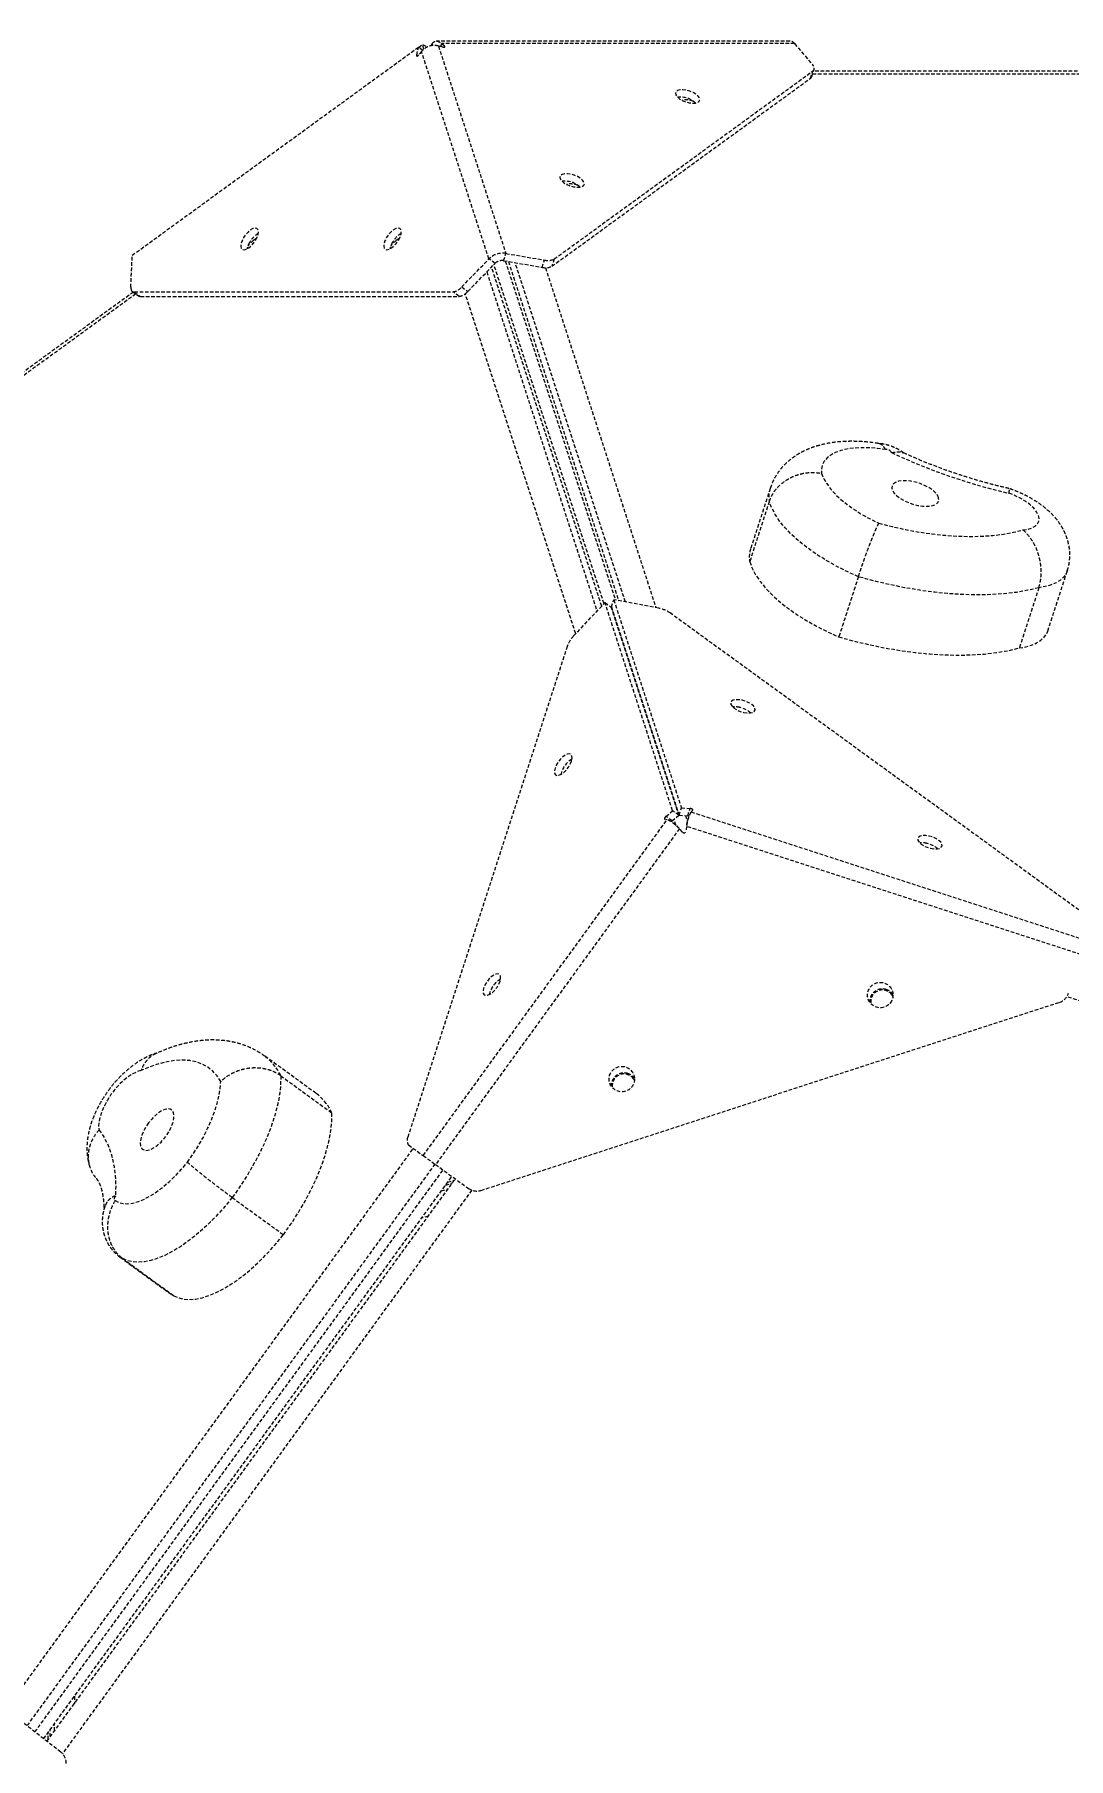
# Model space of a CAD drawing. Header units: millimetres. Extents: x -6061 to 5100, y -3651 to 3328.
# Drawn here: x -1726 to -1361, y 370 to 979 of the extents above; entities that cross this region are included whole.
import ezdxf

# ---------------------------------------------------------------- set-up
doc = ezdxf.new("R2010")
doc.units = ezdxf.units.MM
doc.linetypes.add('HIDDEN', pattern=[1.905, 1.27, -0.635])
for name, color, linetype in [('DIKOM_ОБЪЕКТ', 7, 'Continuous'), ('DIKOM_РАЗМЕР_ЗОНА', 7, 'Continuous'), ('DIKOM_РАЗМЕР_ОБЪЕКТА', 7, 'Continuous')]:
    doc.layers.add(name, color=color, linetype=linetype)
doc.styles.add('style1', font='arialbd.ttf', dxfattribs={"width": 0.8})
doc.dimstyles.new('1-50', dxfattribs={"dimtxt": 300, "dimasz": 200, "dimexe": 100, "dimexo": 0, "dimgap": 100, "dimtad": 1, "dimtxsty": 'style1', "dimcen": 200, "dimclrd": 7, "dimclre": 7, "dimclrt": 7, "dimadec": 1, "dimazin": 2, "dimtfac": 1, "dimtmove": 0, "dimatfit": 2, "dimfxl": 0, "dimlwd": 25, "dimlwe": 18, "dimarcsym": 0})

# ---------------------------------------------------------------- blocks, each defined once
blk = doc.blocks.new('*D0')
at = {"layer": 'Defpoints', "color": 0, "transparency": 16777216}
for p in [(3244.44, 1090.08), (-2954.24, -571.35), (3244.44, -1487.03)]:
    blk.add_point(p, dxfattribs=at)
at = {"layer": 'DIKOM_РАЗМЕР_ОБЪЕКТА', "color": 7, "lineweight": 18, "transparency": 16777216}
for p, q in [((3244.44, 1090.08), (3244.44, -1587.03)), ((-2954.24, -571.35), (-2954.24, -1587.03))]:
    blk.add_line(p, q, dxfattribs=at)
at = {"layer": 'DIKOM_РАЗМЕР_ОБЪЕКТА', "color": 7, "lineweight": 25, "transparency": 16777216}
blk.add_line((-2754.24, -1487.03), (3044.44, -1487.03), dxfattribs=at)
at = {"layer": 'DIKOM_РАЗМЕР_ОБЪЕКТА', "color": 7, "transparency": 16777216}
for points in [[(-2754.24, -1453.69), (-2754.24, -1520.36), (-2954.24, -1487.03)], [(3044.44, -1453.69), (3044.44, -1520.36), (3244.44, -1487.03)]]:
    blk.add_solid(points, dxfattribs=at)
at = {"layer": 'DIKOM_РАЗМЕР_ОБЪЕКТА', "color": 7, "transparency": 16777216, "insert": (279.31, -1118.98), "char_height": 300, "attachment_point": 5, "style": 'style1'}
blk.add_mtext('{\\fArial|b0|i0|c204|p34;\\H1.75x;6200}', dxfattribs=at)
blk = doc.blocks.new('*D1')
at = {"layer": 'Defpoints', "color": 0, "transparency": 16777216}
for p in [(2324.34, 3327.92), (-5419.16, -2822.08), (-1808.64, -2822.08)]:
    blk.add_point(p, dxfattribs=at)
at = {"layer": 'DIKOM_РАЗМЕР_ЗОНА', "color": 7, "lineweight": 18, "transparency": 16777216}
for p, q in [((2324.34, 3327.92), (-5519.16, 3327.92)), ((-1808.64, -2822.08), (-5519.16, -2822.08))]:
    blk.add_line(p, q, dxfattribs=at)
at = {"layer": 'DIKOM_РАЗМЕР_ЗОНА', "color": 7, "lineweight": 25, "transparency": 16777216}
blk.add_line((-5419.16, 3127.92), (-5419.16, -2622.08), dxfattribs=at)
at = {"layer": 'DIKOM_РАЗМЕР_ЗОНА', "color": 7, "transparency": 16777216}
for points in [[(-5452.49, 3127.92), (-5385.83, 3127.92), (-5419.16, 3327.92)], [(-5452.49, -2622.08), (-5385.83, -2622.08), (-5419.16, -2822.08)]]:
    blk.add_solid(points, dxfattribs=at)
at = {"layer": 'DIKOM_РАЗМЕР_ЗОНА', "color": 7, "transparency": 16777216, "insert": (-5787.21, -178.18), "char_height": 300, "attachment_point": 5, "rotation": 90, "style": 'style1'}
blk.add_mtext('{\\fArial|b0|i0|c204|p34;\\H1.75x;6150}', dxfattribs=at)
blk = doc.blocks.new('*D2')
at = {"layer": 'Defpoints', "color": 0, "transparency": 16777216}
for p in [(5097.78, 1174.32), (-4808.91, -571.39), (5097.78, -3550.63)]:
    blk.add_point(p, dxfattribs=at)
at = {"layer": 'DIKOM_РАЗМЕР_ЗОНА', "color": 7, "lineweight": 18, "transparency": 16777216}
for p, q in [((5097.78, 1174.32), (5097.78, -3650.63)), ((-4808.91, -571.39), (-4808.91, -3650.63))]:
    blk.add_line(p, q, dxfattribs=at)
at = {"layer": 'DIKOM_РАЗМЕР_ЗОНА', "color": 7, "lineweight": 25, "transparency": 16777216}
blk.add_line((-4608.91, -3550.63), (4897.78, -3550.63), dxfattribs=at)
at = {"layer": 'DIKOM_РАЗМЕР_ЗОНА', "color": 7, "transparency": 16777216}
for points in [[(-4608.91, -3517.3), (-4608.91, -3583.96), (-4808.91, -3550.63)], [(4897.78, -3517.3), (4897.78, -3583.96), (5097.78, -3550.63)]]:
    blk.add_solid(points, dxfattribs=at)
at = {"layer": 'DIKOM_РАЗМЕР_ЗОНА', "color": 7, "transparency": 16777216, "insert": (864.15, -3182.58), "char_height": 300, "attachment_point": 5, "style": 'style1'}
blk.add_mtext('{\\fArial|b0|i0|c204|p34;\\H1.75x;9900}', dxfattribs=at)
blk = doc.blocks.new('*D3')
at = {"layer": 'Defpoints', "color": 0, "transparency": 16777216}
for p in [(-3174.2, 1527.92), (2804.07, 1527.92), (-2373.39, -1022.08)]:
    blk.add_point(p, dxfattribs=at)
at = {"layer": 'DIKOM_РАЗМЕР_ОБЪЕКТА', "color": 7, "lineweight": 18, "transparency": 16777216}
for p, q in [((2804.07, 1527.92), (-3274.2, 1527.92)), ((-2373.39, -1022.08), (-3274.2, -1022.08))]:
    blk.add_line(p, q, dxfattribs=at)
at = {"layer": 'DIKOM_РАЗМЕР_ОБЪЕКТА', "color": 7, "lineweight": 25, "transparency": 16777216}
blk.add_line((-3174.2, -822.08), (-3174.2, 1327.92), dxfattribs=at)
at = {"layer": 'DIKOM_РАЗМЕР_ОБЪЕКТА', "color": 7, "transparency": 16777216}
for points in [[(-3207.54, 1327.92), (-3140.87, 1327.92), (-3174.2, 1527.92)], [(-3207.54, -822.08), (-3140.87, -822.08), (-3174.2, -1022.08)]]:
    blk.add_solid(points, dxfattribs=at)
at = {"layer": 'DIKOM_РАЗМЕР_ОБЪЕКТА', "color": 7, "transparency": 16777216, "insert": (-3542.25, 166.98), "char_height": 300, "attachment_point": 5, "rotation": 90, "style": 'style1'}
blk.add_mtext('{\\fArial|b0|i0|c204|p34;\\H1.75x;2550}', dxfattribs=at)

msp = doc.modelspace()

# ---------------------------------------------------------------- linework, layer by layer
at = {"layer": 'DIKOM_ОБЪЕКТ', "color": 7, "linetype": 'HIDDEN', "lineweight": 15}
for p, q in [((-1590.324, 974.371), (-1691.469, 900.871)), ((-1590.969, 971.707), (-1590.324, 974.371)), ((-1590.324, 974.371), (-1588.94, 975.377)), ((-1588.871, 973.316), (-1590.324, 974.371)), ((-1588.405, 973.731), (-1588.94, 975.377)), ((-1588.94, 975.377), (-1587.141, 974.489)), ((-1585.905, 974.891), (-1585.468, 975.722)), ((-1585.248, 975.047), (-1585.468, 975.722)), ((-1459.144, 976.621), (-1584.089, 976.619)), ((-1583.276, 974.905), (-1559.458, 901.626)), ((-1581.725, 974.489), (-1583.276, 974.905)), ((-1582.485, 974.693), (-1582.151, 975.723)), ((-1457.485, 975.725), (-1582.151, 975.723)), ((-1582.151, 975.723), (-1581.173, 974.891)), ((-1581.324, 974.427), (-1581.173, 974.891)), ((-1457.485, 975.725), (-1451.072, 968.186)), ((-1590.574, 971.421), (-1590.969, 971.707)), ((-1589.276, 972.955), (-1590.286, 971.707)), ((-1565.458, 899.676), (-1589.276, 972.955)), ((-1543.207, 897.118), (-1451.845, 963.507)), ((-1542.378, 899.67), (-1451.016, 966.059)), ((-1451.845, 963.507), (-1451.016, 966.059)), ((-1451.399, 964.088), (-1450.57, 966.64)), ((-1242.208, 964.943), (-1451.121, 964.943)), ((-1243.208, 965.988), (-1450.782, 965.988)), ((-1560.287, 899.074), (-1559.458, 901.626)), ((-1559.458, 901.626), (-1545.875, 899.297)), ((-1691.954, 889.682), (-1691.469, 900.871)), ((-1575.077, 889.807), (-1565.458, 899.676)), ((-1572.906, 888.23), (-1563.287, 898.099)), ((-1566.188, 895.123), (-1527.268, 775.34)), ((-1563.287, 898.099), (-1565.458, 899.676)), ((-1525.624, 777.084), (-1564.53, 896.824)), ((-1524.806, 777.951), (-1563.706, 897.67)), ((-1560.287, 899.074), (-1546.704, 896.745)), ((-1559.694, 898.973), (-1520.79, 779.24)), ((-1558.53, 898.773), (-1519.619, 779.019)), ((-1517.264, 778.575), (-1556.188, 898.371)), ((-1546.704, 896.745), (-1545.875, 899.297)), ((-1545.488, 896.619), (-1506.472, 776.54)), ((-1542.378, 899.67), (-1543.207, 897.118)), ((-1575.077, 889.807), (-1572.906, 888.23)), ((-1691.062, 887.975), (-1777.615, 825.091)), ((-1690.172, 887.329), (-1776.191, 824.833)), ((-1691.444, 888.253), (-1689.273, 886.676)), ((-1690.741, 888.045), (-1578.125, 888.053)), ((-1690.741, 888.045), (-1688.57, 886.468)), ((-1688.57, 886.468), (-1575.954, 886.476)), ((-1575.954, 886.476), (-1578.125, 888.053)), ((-1534.803, 767.35), (-1573.814, 887.415)), ((-1466.122, 818.664), (-1473.032, 797.397)), ((-1466.406, 814.047), (-1473.315, 792.781)), ((-1434.954, 787.476), (-1441.864, 766.21)), ((-1368.045, 768.311), (-1361.135, 789.578)), ((-1522.175, 776.792), (-1521.346, 779.344)), ((-1521.346, 779.344), (-1497.467, 705.864)), ((-1505.458, 776.349), (-1521.346, 779.344)), ((-1371.215, 783.581), (-1378.125, 762.314)), ((-1535.533, 766.576), (-1524.441, 778.338)), ((-1500.562, 704.858), (-1524.441, 778.338)), ((-1524.441, 778.338), (-1522.27, 776.761)), ((-1498.392, 703.281), (-1522.27, 776.761)), ((-1522.175, 776.792), (-1498.296, 703.312)), ((-1354.041, 667.602), (-1501.455, 774.691)), ((-1537.796, 762.881), (-1594.096, 589.592)), ((-1536.226, 722.679), (-1536.664, 722.722)), ((-1588.656, 583.092), (-1502.521, 701.663)), ((-1502.521, 701.663), (-1503.28, 701.822)), ((-1502.938, 702.873), (-1500.562, 704.858)), ((-1500.767, 701.296), (-1502.938, 702.873)), ((-1500.767, 701.296), (-1498.392, 703.281)), ((-1499.291, 699.695), (-1500.583, 700.633)), ((-1498.392, 703.281), (-1500.562, 704.858)), ((-1499.407, 699.778), (-1500.085, 701.866)), ((-1498.296, 703.312), (-1497.467, 705.864)), ((-1498.296, 703.312), (-1495.207, 703.103)), ((-1497.467, 705.864), (-1494.378, 705.655)), ((-1496.071, 703.161), (-1495.404, 701.11)), ((-1494.992, 702.381), (-1495.471, 700.906)), ((-1495.207, 703.103), (-1494.378, 705.655)), ((-1493.484, 705.005), (-1494.005, 704.431)), ((-1494.005, 704.431), (-1354.621, 659.146)), ((-1498.179, 698.509), (-1584.315, 579.938)), ((-1497.085, 697.322), (-1498.179, 698.509)), ((-1495.663, 699.326), (-1495.85, 697.723)), ((-1356.28, 654.042), (-1495.663, 699.326)), ((-1561.458, 645.013), (-1561.898, 645.056)), ((-1423.127, 639.867), (-1422.753, 639.242)), ((-1127.729, 563.322), (-1361.284, 639.208)), ((-1568.228, 570.8), (-1363.921, 637.193)), ((-1626.573, 605.08), (-1644.663, 618.224)), ((-1639.009, 611.275), (-1620.919, 598.132)), ((-1514.427, 610.199), (-1514.053, 609.573)), ((-1736.457, 387.003), (-1592.148, 585.629)), ((-1593.844, 586.861), (-1588.656, 583.092)), ((-1584.549, 580.109), (-1728.658, 381.76)), ((-1584.315, 579.938), (-1572.712, 571.51)), ((-1725.836, 379.557), (-1581.655, 578.006)), ((-1722.784, 377.175), (-1578.524, 575.732)), ((-1721.603, 376.254), (-1577.313, 574.852)), ((-1580.769, 572.643), (-1578.346, 573.43)), ((-1580.03, 573.66), (-1577.607, 574.447)), ((-1571.547, 570.88), (-1716.117, 371.895)), ((-1656.143, 568.283), (-1638.053, 555.139)), ((-1582.266, 570.582), (-1579.843, 571.369)), ((-1586.843, 561.735), (-1589.266, 560.947)), ((-1695.732, 547.199), (-1677.642, 534.056)), ((-1694.809, 546.727), (-1676.719, 533.584)), ((-1711.901, 392.154), (-1711.901, 389.607)), ((-1716.693, 372.422), (-1729.846, 382.686)), ((-1721.137, 376.895), (-1721.137, 379.442)), ((-1720.398, 377.912), (-1720.398, 380.459)), ((-1718.901, 379.973), (-1718.901, 382.52))]:
    msp.add_line(p, q, dxfattribs=at)
at = {"layer": 'DIKOM_ОБЪЕКТ', "color": 7, "linetype": 'HIDDEN', "lineweight": 15, "flags": 128}
for points in [[(-1451.016, 966.059), (-1450.796, 966.255), (-1450.638, 966.478), (-1450.546, 966.725), (-1450.52, 966.992), (-1450.561, 967.276), (-1450.667, 967.572), (-1450.838, 967.877), (-1451.072, 968.186)], [(-1497.97, 959.375), (-1498.805, 959.149), (-1499.352, 958.755), (-1499.566, 958.222), (-1499.429, 957.595), (-1498.954, 956.924), (-1498.178, 956.264), (-1497.164, 955.668), (-1495.994, 955.184), (-1494.764, 954.852), (-1493.572, 954.698), (-1492.516, 954.736), (-1491.681, 954.961), (-1491.135, 955.356), (-1490.921, 955.888), (-1491.057, 956.515), (-1491.533, 957.186), (-1492.309, 957.847), (-1493.323, 958.443), (-1494.492, 958.926), (-1495.722, 959.258), (-1496.914, 959.412), (-1497.97, 959.375)], [(-1538.798, 929.707), (-1539.633, 929.482), (-1540.18, 929.087), (-1540.394, 928.555), (-1540.257, 927.928), (-1539.782, 927.257), (-1539.005, 926.597), (-1537.991, 926), (-1536.822, 925.517), (-1535.592, 925.185), (-1534.4, 925.031), (-1533.344, 925.068), (-1532.509, 925.294), (-1531.962, 925.688), (-1531.748, 926.221), (-1531.885, 926.848), (-1532.36, 927.519), (-1533.137, 928.179), (-1534.15, 928.775), (-1535.32, 929.259), (-1536.55, 929.591), (-1537.742, 929.745), (-1538.798, 929.707)], [(-1647.88, 906.32), (-1647.325, 907.409), (-1646.987, 908.446), (-1646.893, 909.346), (-1647.05, 910.038), (-1647.446, 910.463), (-1648.049, 910.59), (-1648.809, 910.406), (-1649.666, 909.926), (-1650.549, 909.191), (-1651.388, 908.259), (-1652.114, 907.206), (-1652.668, 906.116), (-1653.007, 905.08), (-1653.101, 904.179), (-1652.943, 903.488), (-1652.547, 903.062), (-1651.945, 902.936), (-1651.185, 903.12), (-1650.328, 903.599), (-1649.444, 904.334), (-1648.606, 905.266), (-1647.88, 906.32)], [(-1597.408, 906.323), (-1596.853, 907.413), (-1596.515, 908.449), (-1596.421, 909.35), (-1596.578, 910.041), (-1596.974, 910.467), (-1597.577, 910.593), (-1598.337, 910.409), (-1599.194, 909.93), (-1600.077, 909.195), (-1600.916, 908.263), (-1601.642, 907.209), (-1602.196, 906.12), (-1602.534, 905.083), (-1602.629, 904.183), (-1602.471, 903.491), (-1602.075, 903.066), (-1601.473, 902.94), (-1600.712, 903.124), (-1599.856, 903.603), (-1598.972, 904.338), (-1598.134, 905.27), (-1597.408, 906.323)], [(-1647.603, 906.817), (-1647.808, 906.734), (-1648.671, 906.225)], [(-1597.133, 906.817), (-1597.338, 906.734), (-1598.201, 906.225)], [(-1691.954, 889.682), (-1691.948, 889.319), (-1691.898, 888.994), (-1691.804, 888.712), (-1691.668, 888.476), (-1691.491, 888.289), (-1691.276, 888.154), (-1691.025, 888.072), (-1690.741, 888.045)], [(-1425.282, 832.37), (-1428.304, 832.782), (-1431.225, 833.007), (-1434.008, 833.043), (-1436.618, 832.887), (-1439.022, 832.543), (-1441.191, 832.016), (-1443.096, 831.31), (-1444.715, 830.436), (-1446.027, 829.404), (-1447.014, 828.227), (-1447.666, 826.92), (-1447.973, 825.499), (-1447.933, 823.982)], [(-1447.933, 823.982), (-1447.204, 822.182), (-1446.145, 820.342), (-1444.768, 818.479), (-1443.086, 816.613), (-1441.117, 814.762), (-1438.878, 812.944), (-1436.394, 811.178), (-1433.689, 809.482), (-1430.79, 807.872), (-1427.725, 806.364)], [(-1406.615, 815.392), (-1407.034, 816.285), (-1407.772, 817.202), (-1408.798, 818.106), (-1410.07, 818.96), (-1411.536, 819.728), (-1413.136, 820.379), (-1414.805, 820.886), (-1416.474, 821.229), (-1418.075, 821.394), (-1419.542, 821.374), (-1420.816, 821.17), (-1421.843, 820.789), (-1422.583, 820.249), (-1423.005, 819.57), (-1423.091, 818.78), (-1422.838, 817.913), (-1422.257, 817.003), (-1421.37, 816.088), (-1420.215, 815.205), (-1418.839, 814.39), (-1417.298, 813.677), (-1415.655, 813.095), (-1413.978, 812.667), (-1412.334, 812.412), (-1410.792, 812.339), (-1409.415, 812.452), (-1408.258, 812.746), (-1407.37, 813.209), (-1406.786, 813.821), (-1406.531, 814.559), (-1406.615, 815.392)], [(-1376.864, 803.996), (-1375.15, 804.248), (-1373.694, 804.694), (-1372.537, 805.321), (-1371.709, 806.111), (-1371.233, 807.044), (-1371.123, 808.093), (-1371.381, 809.23), (-1372, 810.423), (-1372.963, 811.641), (-1374.245, 812.849), (-1375.81, 814.015), (-1377.614, 815.107), (-1379.609, 816.094), (-1381.74, 816.951)], [(-1434.954, 787.476), (-1438.96, 789.299), (-1442.801, 791.251), (-1446.448, 793.314), (-1449.872, 795.474), (-1453.044, 797.712), (-1455.941, 800.011), (-1458.538, 802.353), (-1460.816, 804.719), (-1462.755, 807.091), (-1464.341, 809.448), (-1465.561, 811.773), (-1466.406, 814.047)], [(-1427.725, 806.364), (-1422.961, 805.158), (-1418.211, 804.125), (-1413.501, 803.269), (-1408.854, 802.595), (-1404.298, 802.108), (-1399.855, 801.809), (-1395.549, 801.7), (-1391.405, 801.783), (-1387.444, 802.055), (-1383.686, 802.517), (-1380.153, 803.165), (-1376.864, 803.996)], [(-1473.315, 792.781), (-1472.471, 790.507), (-1471.251, 788.182), (-1469.665, 785.824), (-1467.726, 783.453), (-1465.448, 781.087), (-1462.851, 778.745), (-1459.954, 776.446), (-1456.781, 774.207), (-1453.358, 772.048), (-1449.711, 769.984), (-1445.869, 768.033), (-1441.864, 766.21)], [(-1371.215, 783.581), (-1375.048, 782.675), (-1379.139, 781.966), (-1383.468, 781.459), (-1388.015, 781.154), (-1392.759, 781.054), (-1397.677, 781.159), (-1402.745, 781.469), (-1407.941, 781.982), (-1413.24, 782.696), (-1418.616, 783.607), (-1424.044, 784.711), (-1429.498, 786.003), (-1434.954, 787.476)], [(-1361.134, 789.579), (-1361.549, 788.61), (-1362.407, 787.388), (-1363.589, 786.304), (-1365.081, 785.37), (-1366.865, 784.599), (-1368.918, 784), (-1371.215, 783.581)], [(-1378.125, 762.314), (-1375.828, 762.734), (-1373.774, 763.333), (-1371.991, 764.104), (-1370.499, 765.038), (-1369.317, 766.122), (-1368.459, 767.344), (-1368.045, 768.311)], [(-1441.864, 766.21), (-1436.408, 764.736), (-1430.954, 763.445), (-1425.525, 762.341), (-1420.15, 761.43), (-1414.851, 760.716), (-1409.655, 760.203), (-1404.587, 759.893), (-1399.669, 759.788), (-1394.925, 759.888), (-1390.378, 760.192), (-1386.049, 760.7), (-1381.958, 761.408), (-1378.125, 762.314)], [(-1475.522, 739.577), (-1474.314, 739.386), (-1473.224, 739.385), (-1472.338, 739.573), (-1471.73, 739.936), (-1471.447, 740.444), (-1471.513, 741.056), (-1471.923, 741.722), (-1472.644, 742.389), (-1473.616, 743.002), (-1474.762, 743.512), (-1475.988, 743.877), (-1477.195, 744.067), (-1478.286, 744.069), (-1479.171, 743.88), (-1479.78, 743.517), (-1480.062, 743.009), (-1479.996, 742.397), (-1479.586, 741.731), (-1478.866, 741.064), (-1477.893, 740.451), (-1476.748, 739.942), (-1475.522, 739.577)], [(-1478.733, 741.546), (-1478.821, 741.487), (-1479.081, 741.235)], [(-1540.716, 717.353), (-1539.89, 717.717), (-1539.009, 718.356), (-1538.144, 719.218), (-1537.365, 720.233), (-1536.736, 721.318), (-1536.307, 722.386), (-1536.113, 723.351), (-1536.17, 724.133), (-1536.473, 724.671), (-1536.998, 724.919), (-1537.702, 724.859), (-1538.528, 724.495), (-1539.409, 723.856), (-1540.274, 722.994), (-1541.053, 721.979), (-1541.682, 720.894), (-1542.111, 719.826), (-1542.305, 718.861), (-1542.248, 718.078), (-1541.945, 717.541), (-1541.42, 717.293), (-1540.716, 717.353)], [(-1409.454, 691.582), (-1408.247, 691.391), (-1407.156, 691.39), (-1406.271, 691.578), (-1405.662, 691.941), (-1405.379, 692.449), (-1405.446, 693.061), (-1405.856, 693.728), (-1406.576, 694.394), (-1407.548, 695.007), (-1408.694, 695.517), (-1409.92, 695.882), (-1411.127, 696.073), (-1412.218, 696.074), (-1413.103, 695.885), (-1413.712, 695.522), (-1413.995, 695.014), (-1413.928, 694.402), (-1413.518, 693.736), (-1412.798, 693.069), (-1411.826, 692.456), (-1410.68, 691.947), (-1409.454, 691.582)], [(-1412.667, 693.546), (-1412.754, 693.487), (-1413.012, 693.239)], [(-1565.949, 639.688), (-1565.123, 640.053), (-1564.241, 640.692), (-1563.376, 641.554), (-1562.597, 642.568), (-1561.968, 643.654), (-1561.539, 644.722), (-1561.345, 645.686), (-1561.402, 646.469), (-1561.705, 647.006), (-1562.23, 647.255), (-1562.934, 647.194), (-1563.76, 646.83), (-1564.641, 646.191), (-1565.507, 645.329), (-1566.285, 644.315), (-1566.915, 643.229), (-1567.344, 642.161), (-1567.538, 641.197), (-1567.481, 640.414), (-1567.177, 639.877), (-1566.652, 639.628), (-1565.949, 639.688)], [(-1660.204, 609.245), (-1661.488, 611.197), (-1663.001, 612.869), (-1664.734, 614.254), (-1666.679, 615.344), (-1668.824, 616.133), (-1671.159, 616.616), (-1673.67, 616.792), (-1676.344, 616.659), (-1679.168, 616.218), (-1682.125, 615.471), (-1685.201, 614.422), (-1688.378, 613.078)], [(-1688.378, 613.078), (-1689.784, 612.669), (-1691.298, 611.948), (-1692.876, 610.934), (-1694.475, 609.655), (-1696.053, 608.146), (-1697.565, 606.449), (-1698.971, 604.609), (-1700.231, 602.678), (-1701.311, 600.707), (-1702.182, 598.752), (-1702.82, 596.866), (-1703.207, 595.099), (-1703.333, 593.502), (-1703.194, 592.117)], [(-1671.964, 580.739), (-1669.937, 583.651), (-1668.058, 586.63), (-1666.345, 589.644), (-1664.816, 592.663), (-1663.485, 595.658), (-1662.367, 598.599), (-1661.472, 601.456), (-1660.809, 604.201), (-1660.385, 606.806), (-1660.204, 609.245)], [(-1639.009, 611.275), (-1639.043, 608.325), (-1639.354, 605.168), (-1639.94, 601.829), (-1640.797, 598.335), (-1641.917, 594.713), (-1643.292, 590.993), (-1644.91, 587.204), (-1646.759, 583.375), (-1648.824, 579.538), (-1651.089, 575.724), (-1653.535, 571.962), (-1656.143, 568.283)], [(-1685.676, 594.638), (-1686.646, 593.193), (-1687.453, 591.709), (-1688.063, 590.247), (-1688.451, 588.866), (-1688.602, 587.623), (-1688.509, 586.57), (-1688.176, 585.749), (-1687.617, 585.193), (-1686.855, 584.926), (-1685.92, 584.959), (-1684.852, 585.29), (-1683.693, 585.905), (-1682.492, 586.78), (-1681.297, 587.879), (-1680.157, 589.156), (-1679.12, 590.559), (-1678.226, 592.031), (-1677.515, 593.512), (-1677.013, 594.941), (-1676.742, 596.259), (-1676.713, 597.413), (-1676.927, 598.356), (-1677.375, 599.047), (-1678.039, 599.461), (-1678.892, 599.578), (-1679.899, 599.396), (-1681.018, 598.92), (-1682.204, 598.171), (-1683.409, 597.179), (-1684.582, 595.986), (-1685.676, 594.638)], [(-1638.053, 555.139), (-1635.445, 558.819), (-1632.998, 562.581), (-1630.734, 566.395), (-1628.669, 570.232), (-1626.82, 574.06), (-1625.201, 577.85), (-1623.827, 581.57), (-1622.707, 585.192), (-1621.85, 588.686), (-1621.264, 592.025), (-1620.953, 595.182), (-1620.919, 598.132)], [(-1703.194, 592.117), (-1701.701, 590.001), (-1700.419, 587.641), (-1699.352, 585.043), (-1698.503, 582.218), (-1697.877, 579.174), (-1697.475, 575.923), (-1697.299, 572.475), (-1697.349, 568.843)], [(-1697.507, 567.168), (-1696.207, 566.501), (-1694.712, 566.136), (-1693.04, 566.079), (-1691.213, 566.33), (-1689.254, 566.887), (-1687.187, 567.741), (-1685.038, 568.883), (-1682.835, 570.297), (-1680.603, 571.967), (-1678.373, 573.871), (-1676.172, 575.986), (-1674.026, 578.285), (-1671.964, 580.739)], [(-1588.656, 583.092), (-1588.315, 582.845), (-1587.898, 582.541), (-1587.412, 582.188), (-1586.867, 581.792), (-1586.273, 581.361), (-1585.641, 580.902), (-1584.984, 580.425), (-1584.315, 579.938)], [(-1697.349, 568.843), (-1697.561, 568.55), (-1697.733, 568.242), (-1697.851, 567.94), (-1697.907, 567.666), (-1697.898, 567.439), (-1697.824, 567.273), (-1697.691, 567.18), (-1697.507, 567.168)], [(-1656.143, 568.283), (-1658.626, 565.251), (-1661.199, 562.361), (-1663.842, 559.635), (-1666.533, 557.097), (-1669.251, 554.765), (-1671.972, 552.66), (-1674.677, 550.797), (-1677.342, 549.193), (-1679.946, 547.86), (-1682.468, 546.809), (-1684.889, 546.047), (-1687.187, 545.583), (-1689.345, 545.418), (-1691.345, 545.555), (-1693.171, 545.993), (-1694.809, 546.727)], [(-1676.719, 533.584), (-1675.081, 532.85), (-1673.255, 532.412), (-1671.255, 532.275), (-1669.097, 532.44), (-1666.798, 532.904), (-1664.378, 533.665), (-1661.856, 534.717), (-1659.252, 536.05), (-1656.587, 537.654), (-1653.882, 539.516), (-1651.16, 541.622), (-1648.443, 543.953), (-1645.752, 546.492), (-1643.109, 549.217), (-1640.536, 552.108), (-1638.053, 555.139)], [(-1694.809, 546.727), (-1695.66, 547.148), (-1695.732, 547.199)], [(-1677.642, 534.056), (-1677.569, 534.005), (-1676.719, 533.584)]]:
    msp.add_lwpolyline(points, dxfattribs=at)
at = {"layer": 'DIKOM_ОБЪЕКТ', "color": 7, "linetype": 'HIDDEN', "lineweight": 15}
for centre in [(-1427.224, 639.754), (-1518.524, 610.085)]:
    msp.add_circle(centre, 4.5, dxfattribs=at)
for centre, radius, start, end in [((-1459.275, 974.395), 2.23, 36.613444, 86.619642), ((-1452.497, 964.469), 1.163, 304.132548, 340.876878), ((-1498.022, 948.511), 8.348, 48.288422, 95.339496), ((-1495.767, 949.085), 6.754, 67.86194, 102.249994), ((-1538.85, 918.844), 8.348, 48.287344, 95.340573), ((-1536.598, 919.419), 6.755, 67.846583, 102.250217), ((-1642.793, 901.614), 8.2, 120.382483, 150.686688), ((-1592.323, 901.619), 8.198, 120.374465, 150.690157), ((-1644.278, 902.01), 6.722, 147.435607, 169.284145), ((-1643.223, 899.045), 9.013, 127.187349, 145.311698), ((-1593.805, 902.014), 6.723, 147.437002, 169.282749), ((-1592.76, 899.051), 9.004, 127.176852, 145.305367), ((-1560.566, 894.83), 6.886, 80.736651, 135.26951), ((-1560.841, 895.676), 3.443, 80.736272, 135.270197), ((-1545.447, 901.535), 4.953, 255.301934, 296.891552), ((-1544.618, 904.087), 4.952, 255.300666, 296.892819), ((-1578.91, 892.942), 4.952, 279.110794, 320.708057), ((-1688.608, 887.633), 1.165, 235.174588, 271.833896), ((-1576.739, 891.366), 4.952, 279.113099, 320.705753), ((-1425.034, 830.312), 2.072, 29.546634, 96.852435), ((-1335.225, 1018.166), 206.522, 244.777302, 256.983514), ((-1457.037, 815.789), 9.529, 162.440666, 190.531485), ((-1463.947, 794.523), 9.529, 162.440547, 190.531513), ((-1507.298, 766.245), 10.27, 55.32144, 79.678909), ((-1528.104, 759.484), 10.27, 136.325866, 160.682595), ((-1478.509, 734.815), 6.726, 75.433121, 97.262319), ((-1478.426, 733.282), 8.202, 48.387773, 78.683789), ((-1532.013, 715.878), 8.264, 120.05966, 167.944888), ((-1412.441, 686.82), 6.726, 75.433121, 97.262319), ((-1412.358, 685.289), 8.2, 48.384231, 78.688044), ((-1557.245, 638.213), 8.265, 120.063855, 167.94369), ((-1426.465, 637.442), 4.5, 72, 182.485711), ((-1426.465, 637.442), 4.125, 36, 190.479233), ((-1426.465, 637.442), 4.5, 33.863661, 72), ((-1365.466, 641.948), 5, 288.002503, 342.001547), ((-1655.4, 603.714), 18.05, 24.765335, 53.513861), ((-1517.766, 607.776), 4.5, 72, 182.514002), ((-1517.766, 607.776), 4.125, 35.965252, 190.524933), ((-1517.766, 607.776), 4.5, 33.835971, 72), ((-1637.311, 590.569), 18.053, 24.767202, 53.499291), ((-1591.927, 588.415), 2.468, 151.522663, 219.023488), ((-1569.774, 575.555), 5, 234.003459, 288.002503), ((-1719.769, 368.48), 5, 359.997355, 52.031724)]:
    msp.add_arc(centre, radius, start, end, dxfattribs=at)
for centre, major_axis, ratio, start_param, end_param in [((-1581.856, 974.891), (0.865, -0.338), 0.3672573, 5.0046702, 7.0990653), ((-1590.416, 972.109), (0.501, 0.782), 0.3672813, 2.3257428, 4.4201379), ((-1502.808, 702.472), (0.57, 0.6), 0.4619859, 1.3251001, 3.4194952), ((-1500.637, 700.894), (0.57, 0.6), 0.4619859, 1.3251001, 1.9051162), ((-1495.077, 702.701), (0.814, -0.151), 0.4619859, 1.2329975, 1.8164926), ((-1494.248, 705.253), (0.814, -0.151), 0.4619859, 6.0052828, 8.0996779), ((-1496.613, 697.972), (-0.292, 0.898), 0.7946266, 2.0943951, 4.1887902)]:
    msp.add_ellipse(centre, major_axis=major_axis, ratio=ratio, start_param=start_param, end_param=end_param, dxfattribs=at)
for points, knots in [([(-1583.276, 974.905), (-1583.875, 975.002), (-1584.972, 975.178), (-1586.588, 974.865), (-1588.074, 974.172), (-1588.855, 973.382), (-1589.276, 972.955)], [0, 0, 0, 0, 0.2732005, 0.5000087, 0.7303823, 1, 1, 1, 1]), ([(-1585.468, 975.722), (-1585.256, 975.996), (-1584.868, 976.496), (-1584.089, 976.676), (-1583.161, 976.493), (-1582.505, 975.993), (-1582.151, 975.723)], [0, 0, 0, 0, 0.273206, 0.5000206, 0.7304109, 1, 1, 1, 1]), ([(-1427.808, 834.534), (-1428.065, 834.575), (-1429.511, 834.804), (-1432.136, 835.09), (-1435.662, 835.305), (-1439.168, 835.299), (-1442.647, 835.058), (-1446.081, 834.551), (-1449.278, 833.785), (-1452.177, 832.793), (-1454.735, 831.637), (-1457.06, 830.291), (-1459.158, 828.765), (-1461.031, 827.065), (-1462.736, 825.135), (-1464.216, 822.971), (-1465.377, 820.779), (-1465.879, 819.296), (-1466.096, 818.655)], [0, 0, 0, 0, 0.0156293, 0.0878953, 0.161105, 0.235671, 0.3118429, 0.3896764, 0.4686178, 0.5366185, 0.6013121, 0.6629224, 0.7220077, 0.7791668, 0.834926, 0.8957539, 0.9549015, 1, 1, 1, 1]), ([(-1418.946, 831.213), (-1419.367, 831.512), (-1420.34, 832.202), (-1422.054, 833.077), (-1424.099, 833.855), (-1426.096, 834.366), (-1427.416, 834.484), (-1427.957, 834.532)], [0, 0, 0, 0, 0.1593327, 0.3682431, 0.591274, 0.8326012, 1, 1, 1, 1]), ([(-1425.282, 832.37), (-1425.286, 832.377), (-1425.686, 832.964), (-1426.313, 833.783), (-1427.156, 834.41), (-1427.638, 834.467), (-1427.815, 834.488)], [0, 0, 0, 0, 0.005385, 0.4588167, 0.8020951, 1, 1, 1, 1]), ([(-1423.232, 831.334), (-1423.225, 831.335), (-1422.708, 831.372), (-1421.793, 831.503), (-1420.563, 831.575), (-1419.637, 831.514), (-1419.209, 831.272), (-1419.077, 831.197)], [0, 0, 0, 0, 0.0034154, 0.2581412, 0.5222066, 0.8521418, 1, 1, 1, 1]), ([(-1381.76, 818.639), (-1382.237, 818.746), (-1384.334, 819.22), (-1388.066, 820.159), (-1392.944, 821.509), (-1397.807, 822.997), (-1402.633, 824.613), (-1407.404, 826.349), (-1412.091, 828.202), (-1415.983, 829.84), (-1418.259, 830.894), (-1419.048, 831.26)], [0, 0, 0, 0, 0.0376352, 0.1652724, 0.293044, 0.4209214, 0.5488472, 0.6767575, 0.8045933, 0.9322842, 1, 1, 1, 1]), ([(-1466.406, 814.047), (-1466.133, 814.756), (-1465.586, 816.174), (-1464.281, 818.142), (-1462.653, 819.916), (-1460.723, 821.446), (-1458.545, 822.682), (-1456.186, 823.598), (-1453.709, 824.157), (-1450.948, 824.374), (-1449.017, 824.195), (-1447.958, 823.987), (-1447.933, 823.982)], [0, 0, 0, 0, 0.1073067, 0.2146132, 0.321918, 0.4292217, 0.5365495, 0.6438784, 0.7512553, 0.8586334, 0.9966386, 1, 1, 1, 1]), ([(-1381.74, 816.951), (-1381.739, 816.958), (-1381.654, 817.465), (-1381.58, 818.132), (-1381.626, 818.593), (-1381.73, 818.583), (-1381.762, 818.58)], [0, 0, 0, 0, 0.0068956, 0.4902758, 0.8476167, 1, 1, 1, 1]), ([(-1361.172, 789.596), (-1361.047, 789.953), (-1360.663, 791.051), (-1360.349, 792.967), (-1360.211, 795.273), (-1360.378, 797.548), (-1360.812, 799.766), (-1361.504, 801.916), (-1362.442, 803.993), (-1363.625, 805.999), (-1365.062, 807.94), (-1366.767, 809.823), (-1368.755, 811.639), (-1371.008, 813.356), (-1373.476, 814.934), (-1376.09, 816.342), (-1378.801, 817.56), (-1380.705, 818.292), (-1381.695, 818.612), (-1381.746, 818.629)], [0, 0, 0, 0, 0.0285083, 0.0875009, 0.1454764, 0.2028293, 0.2599862, 0.317447, 0.3758104, 0.4358177, 0.4983396, 0.5642427, 0.6339702, 0.7068497, 0.7806546, 0.8535625, 0.9252602, 0.9961339, 1, 1, 1, 1]), ([(-1434.954, 787.476), (-1434.715, 788.205), (-1434.236, 789.662), (-1433.432, 792.002), (-1432.593, 794.371), (-1431.735, 796.723), (-1430.881, 798.983), (-1430.051, 801.101), (-1429.27, 803.007), (-1428.464, 804.863), (-1427.978, 805.883), (-1427.728, 806.359), (-1427.725, 806.364)], [0, 0, 0, 0, 0.1058263, 0.2116563, 0.3174656, 0.4232762, 0.5294729, 0.6356745, 0.7428804, 0.8500995, 0.9982881, 1, 1, 1, 1]), ([(-1371.215, 783.581), (-1371.012, 784.306), (-1370.6, 785.779), (-1370.354, 788.188), (-1370.39, 790.688), (-1370.73, 793.184), (-1371.363, 795.645), (-1372.261, 797.962), (-1373.413, 800.11), (-1374.912, 802.2), (-1376.131, 803.409), (-1376.853, 803.987), (-1376.864, 803.996)], [0, 0, 0, 0, 0.1053876, 0.2138309, 0.319215, 0.42765, 0.5331349, 0.6416661, 0.7474243, 0.8562203, 0.9978465, 1, 1, 1, 1]), ([(-1498.179, 698.509), (-1498.617, 698.932), (-1499.419, 699.706), (-1500.565, 700.654), (-1501.656, 701.342), (-1502.218, 701.551), (-1502.521, 701.663)], [0, 0, 0, 0, 0.2731871, 0.5000067, 0.7303979, 1, 1, 1, 1]), ([(-1494.005, 704.431), (-1494.183, 704.156), (-1494.509, 703.654), (-1494.998, 702.451), (-1495.375, 701.018), (-1495.562, 699.919), (-1495.663, 699.326)], [0, 0, 0, 0, 0.2731795, 0.500015, 0.7304017, 1, 1, 1, 1]), ([(-1495.468, 700.913), (-1495.523, 700.692), (-1495.645, 700.205), (-1495.657, 699.637), (-1495.663, 699.326)], [0, 0, 0, 0, 0.4527055, 1, 1, 1, 1]), ([(-1498.179, 698.509), (-1498.372, 698.747), (-1498.723, 699.18), (-1499.104, 699.591), (-1499.281, 699.686), (-1499.284, 699.688)], [0, 0, 0, 0, 0.54686131, 0.99250404, 1, 1, 1, 1]), ([(-1644.68, 618.212), (-1645.388, 618.708), (-1646.914, 619.776), (-1649.461, 621.092), (-1652.243, 622.218), (-1655.147, 623.059), (-1658.162, 623.626), (-1661.289, 623.914), (-1664.528, 623.922), (-1667.884, 623.643), (-1671.356, 623.067), (-1674.937, 622.189), (-1678.611, 620.994), (-1681.34, 619.928), (-1682.842, 619.244), (-1683.093, 619.13)], [0, 0, 0, 0, 0.06508511, 0.14028516, 0.2156284, 0.29169924, 0.36909305, 0.44838019, 0.53009159, 0.61465223, 0.70227087, 0.79286736, 0.88600216, 0.98094769, 1, 1, 1, 1]), ([(-1682.661, 619.325), (-1683.186, 619.165), (-1684.515, 618.759), (-1686.593, 617.814), (-1688.935, 616.513), (-1691.267, 614.917), (-1693.537, 613.074), (-1695.692, 611.034), (-1697.704, 608.844), (-1699.565, 606.532), (-1701.271, 604.108), (-1702.818, 601.582), (-1704.195, 598.952), (-1705.388, 596.21), (-1706.369, 593.34), (-1707.058, 590.487), (-1707.434, 587.735), (-1707.521, 585.173), (-1707.329, 582.73), (-1706.96, 580.635), (-1706.542, 579.389), (-1706.376, 578.894)], [0, 0, 0, 0, 0.0333263, 0.0844217, 0.1385064, 0.1951187, 0.2526054, 0.3094337, 0.3653153, 0.4205278, 0.475536, 0.5308357, 0.5868706, 0.6442852, 0.7037534, 0.7657677, 0.8204216, 0.8722492, 0.9215108, 0.9688558, 1, 1, 1, 1]), ([(-1683.076, 619.096), (-1683.49, 618.907), (-1684.472, 618.457), (-1685.829, 617.293), (-1687.257, 615.551), (-1688.022, 614.024), (-1688.372, 613.092), (-1688.378, 613.078)], [0, 0, 0, 0, 0.176664, 0.4196581, 0.6696459, 0.9950588, 1, 1, 1, 1]), ([(-1639.009, 611.275), (-1639.643, 611.687), (-1640.911, 612.512), (-1643.119, 613.368), (-1645.481, 613.901), (-1647.951, 614.086), (-1650.458, 613.912), (-1652.94, 613.395), (-1655.324, 612.535), (-1657.829, 611.222), (-1659.384, 610.019), (-1660.195, 609.254), (-1660.204, 609.245)], [0, 0, 0, 0, 0.1058282, 0.2116573, 0.3174629, 0.4232782, 0.5294655, 0.6356745, 0.7428747, 0.8500935, 0.9982811, 1, 1, 1, 1]), ([(-1703.194, 592.117), (-1703.205, 592.105), (-1703.956, 591.284), (-1705.096, 589.733), (-1706.239, 587.323), (-1706.871, 585.07), (-1707.093, 582.769), (-1706.901, 580.529), (-1706.287, 578.379), (-1705.385, 576.509), (-1704.526, 575.476), (-1704.147, 575.02)], [0, 0, 0, 0, 0.0023427, 0.1664247, 0.2877219, 0.4124925, 0.5332563, 0.6574886, 0.7780162, 0.9020229, 1, 1, 1, 1]), ([(-1656.143, 568.283), (-1656.767, 568.738), (-1658.014, 569.65), (-1660.01, 571.142), (-1662.028, 572.674), (-1664.023, 574.213), (-1665.932, 575.711), (-1667.708, 577.131), (-1669.293, 578.428), (-1670.778, 579.677), (-1671.587, 580.391), (-1671.955, 580.731), (-1671.964, 580.739)], [0, 0, 0, 0, 0.10730319, 0.21460948, 0.32191552, 0.42922588, 0.53655232, 0.64387257, 0.75125213, 0.85863431, 0.99664514, 1, 1, 1, 1]), ([(-1704.197, 575.029), (-1704.125, 574.945), (-1703.907, 574.69), (-1703.522, 574.125), (-1703.045, 573.216), (-1702.58, 572.05), (-1702.153, 570.597), (-1701.795, 568.837), (-1701.554, 566.8), (-1701.436, 565.158), (-1701.447, 564.132), (-1701.449, 563.949)], [0, 0, 0, 0, 0.0689323, 0.2096662, 0.3392781, 0.4629738, 0.5938569, 0.7212308, 0.8470724, 0.9725932, 1, 1, 1, 1]), ([(-1697.349, 568.843), (-1697.353, 568.843), (-1697.724, 568.781), (-1698.51, 568.446), (-1699.61, 567.61), (-1700.528, 566.541), (-1700.874, 565.651), (-1701.028, 565.256)], [0, 0, 0, 0, 0.0030811, 0.231436, 0.4681781, 0.7639575, 1, 1, 1, 1]), ([(-1697.507, 567.168), (-1697.514, 567.157), (-1698.076, 566.204), (-1698.976, 564.432), (-1699.805, 561.751), (-1700.202, 559.262), (-1700.208, 556.773), (-1699.839, 554.353), (-1699.088, 552.073), (-1697.985, 549.997), (-1696.568, 548.161), (-1695.395, 547.205), (-1694.809, 546.727)], [0, 0, 0, 0, 0.0016806, 0.1432393, 0.2503981, 0.3575611, 0.4646509, 0.5717385, 0.6788061, 0.7858708, 0.8929327, 1, 1, 1, 1]), ([(-1701.044, 565.262), (-1701.099, 565.128), (-1701.423, 564.351), (-1701.772, 562.857), (-1702.065, 560.817), (-1702.073, 558.764), (-1701.822, 556.728), (-1701.302, 554.736), (-1700.518, 552.824), (-1699.483, 551.024), (-1698.156, 549.33), (-1696.89, 548.042), (-1695.981, 547.419), (-1695.707, 547.231)], [0, 0, 0, 0, 0.02157002, 0.12495551, 0.22647843, 0.32746885, 0.42859744, 0.53010552, 0.63202556, 0.73429924, 0.83684641, 0.95075828, 1, 1, 1, 1])]:
    msp.add_open_spline(points, degree=3, knots=knots, dxfattribs=at)

# ---------------------------------------------------------------- dimensions: what is measured, and where the dimension line sits
at = {"layer": 'DIKOM_РАЗМЕР_ЗОНА'}
dim = msp.add_linear_dim(base=(-5419.159, -2822.077), p1=(2324.34, 3327.923), p2=(-1808.638, -2822.077), angle=90, text='{\\fArial|b0|i0|c204|p34;\\H1.75x;<>}', dimstyle='1-50', dxfattribs=at)
dim.commit()
dim.dimension.update_dxf_attribs({"geometry": '*D1', "text_midpoint": (-5419.159, -178.183), "dimtype": 160})
dim = msp.add_linear_dim(base=(5097.777, -3550.63), p1=(-4808.913, -571.389), p2=(5097.777, 1174.316), text='{\\fArial|b0|i0|c204|p34;\\H1.75x;9900}', dimstyle='1-50', dxfattribs=at)
dim.commit()
dim.dimension.update_dxf_attribs({"geometry": '*D2', "text_midpoint": (864.153, -3550.63), "dimtype": 160})
at = {"layer": 'DIKOM_РАЗМЕР_ОБЪЕКТА'}
dim = msp.add_linear_dim(base=(-3174.204, 1527.923), p1=(-2373.391, -1022.077), p2=(2804.073, 1527.923), angle=90, text='{\\fArial|b0|i0|c204|p34;\\H1.75x;<>}', dimstyle='1-50', dxfattribs=at)
dim.commit()
dim.dimension.update_dxf_attribs({"geometry": '*D3', "text_midpoint": (-3174.204, 166.976), "dimtype": 160})
dim = msp.add_linear_dim(base=(3244.443, -1487.027), p1=(-2954.235, -571.349), p2=(3244.443, 1090.082), text='{\\fArial|b0|i0|c204|p34;\\H1.75x;6200}', dimstyle='1-50', dxfattribs=at)
dim.commit()
dim.dimension.update_dxf_attribs({"geometry": '*D0', "text_midpoint": (279.308, -1487.027), "dimtype": 160})

doc.saveas('drawing.dxf')
